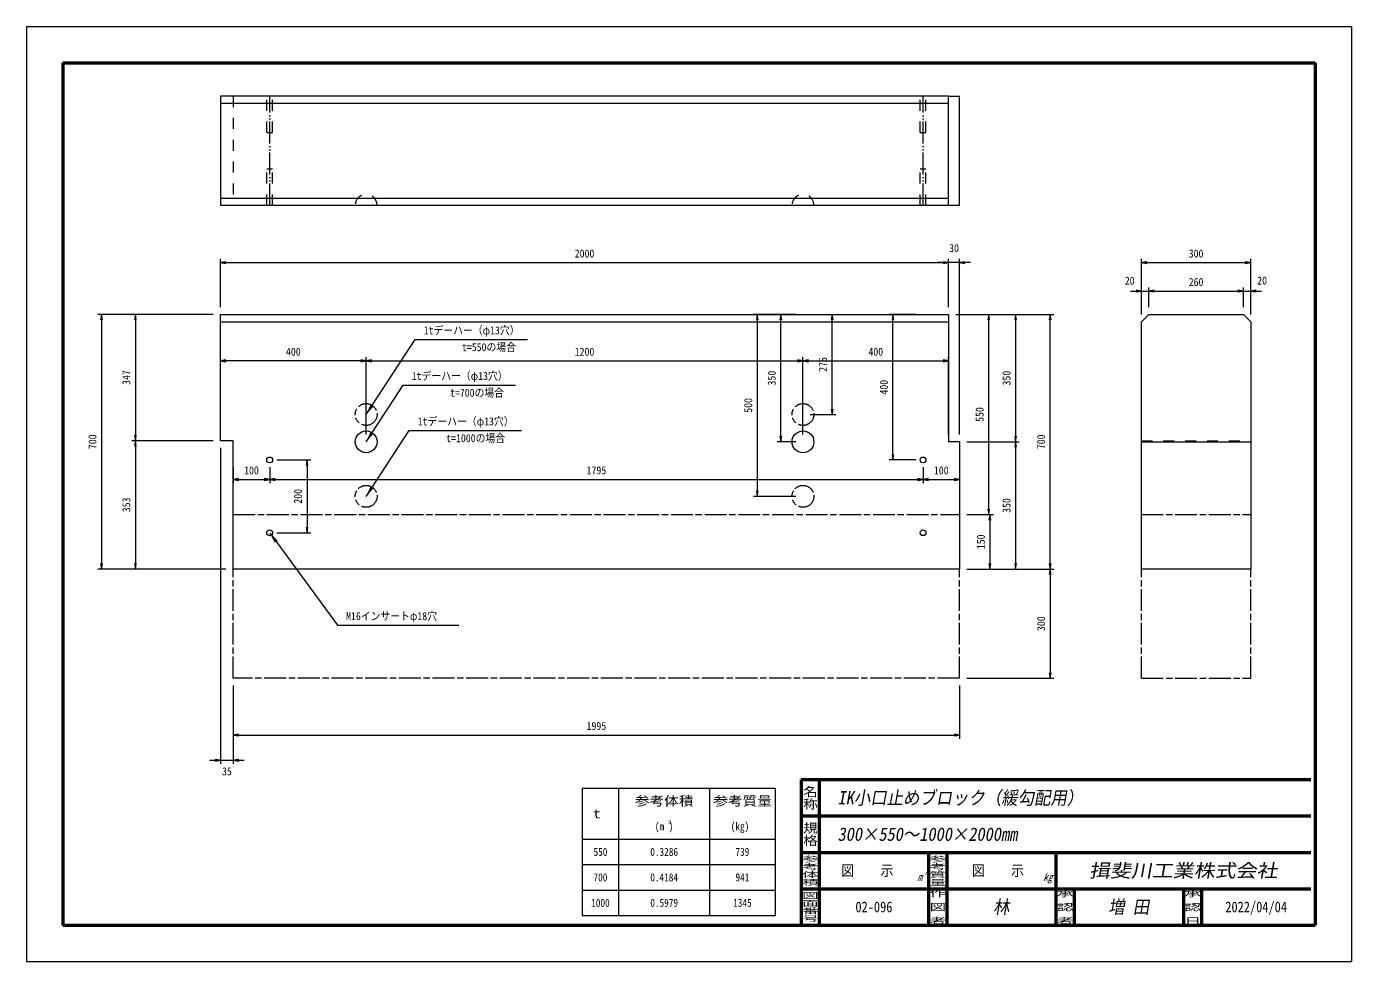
# Model space of a CAD drawing. Units: millimetres at full size, sheet at 1:5; some dimension numbers follow another scale. Extents: x 3249 to 6889, y 39484 to 42054.
import ezdxf
from ezdxf.enums import TextEntityAlignment as Align

# ---------------------------------------------------------------- set-up
doc = ezdxf.new("R2010")
doc.units = ezdxf.units.MM
doc.header["$LTSCALE"] = 5
for name, pattern in [('CHAIN', [18.5, 12, -1.5, 3.5, -1.5]), ('CHAIN_DOUBLE_DASH', [23.5, 12, -1.5, 3.5, -1.5, 3.5, -1.5]), ('DASHED_SPACED', [12, 6, -6]), ('LONG_DASHED_DOUBLE_DOTTED', [17, 12, -1.5, 0.25, -1.5, 0.25, -1.5])]:
    doc.linetypes.add(name, pattern=pattern)
for name, color, linetype, lineweight in [('Block1', 1, 'Continuous', 13), ('DefPoints_9', 9, 'Continuous', 13), ('Gaikei', 4, 'Continuous', 13), ('Hidden', 3, 'DASHED_SPACED', 15), ('Hojo', 2, 'LONG_DASHED_DOUBLE_DOTTED', 15), ('Moji', 7, 'Continuous', 15), ('Sunpou', 7, 'Continuous', 15), ('Titlebox', 3, 'Continuous', 50), ('Zuwaku', 5, 'Continuous', 50)]:
    doc.layers.add(name, color=color, linetype=linetype, lineweight=lineweight)
doc.styles.add('@ＭＳ ゴシック', font='')
doc.styles.add('ＭＳ ゴシック', font='')
doc.styles.get('@ＭＳ ゴシック').set_extended_font_data('@MS Gothic')
doc.styles.get('ＭＳ ゴシック').set_extended_font_data('MS Gothic')

# ---------------------------------------------------------------- blocks, each defined once
blk = doc.blocks.new('open_arrow')
at = {"color": 0, "linetype": 'Continuous', "lineweight": -2}
blk.add_lwpolyline([(7.5, 1.25), (0, 0), (7.5, -1.25)], dxfattribs=at)
blk = doc.blocks.new('filled_arrow')
at = {"color": 0, "linetype": 'Continuous', "lineweight": -2}
blk.add_solid([(7.5, 1.25), (0, 0), (7.5, -1.25)], dxfattribs=at)

msp = doc.modelspace()

# ---------------------------------------------------------------- linework, layer by layer
at = {"layer": 'Block1'}
for p, q in [((5782.342, 41862.289), (3782.342, 41862.289)), ((3782.342, 41862.289), (3782.342, 41562.289)), ((5782.342, 41562.289), (5782.342, 41862.289)), ((5782.342, 41862.289), (5812.342, 41862.289)), ((5812.342, 41562.289), (5812.342, 41862.289)), ((5782.342, 41842.289), (3782.342, 41842.289)), ((3782.342, 41582.289), (5782.342, 41582.289)), ((3782.342, 41562.289), (5782.342, 41562.289)), ((5782.342, 41562.289), (5812.342, 41562.289)), ((3782.342, 41262.289), (5782.342, 41262.289)), ((3782.342, 40915.289), (3782.342, 41262.289)), ((3782.342, 41242.289), (5782.342, 41242.289)), ((5782.342, 41262.289), (5782.342, 40912.289)), ((5782.342, 41262.289), (5782.342, 40912.289)), ((6312.342, 41242.289), (6332.342, 41262.289)), ((6312.342, 40562.289), (6312.342, 41242.289)), ((6332.342, 41262.289), (6592.342, 41262.289)), ((6612.342, 41242.289), (6592.342, 41262.289)), ((6612.342, 41242.289), (6612.342, 40562.289)), ((3817.342, 40915.289), (3782.342, 40915.289)), ((3817.342, 40562.289), (3817.342, 40915.289)), ((5812.342, 40912.289), (5782.342, 40912.289)), ((5812.342, 40912.289), (5812.342, 40562.289)), ((6312.342, 40912.289), (6612.342, 40912.289)), ((5812.342, 40562.289), (3817.342, 40562.289)), ((6612.342, 40562.289), (6312.342, 40562.289))]:
    msp.add_line(p, q, dxfattribs=at)
at = {"layer": 'Block1', "linetype": 'CHAIN_DOUBLE_DASH'}
for centre in [(4182.342, 40987.289), (5382.342, 40987.289), (4182.342, 40762.289), (5382.342, 40762.289)]:
    msp.add_circle(centre, 30, dxfattribs=at)
at = {"layer": 'Block1'}
for centre, radius in [((4182.342, 40912.289), 30), ((5382.342, 40912.289), 30), ((3917.342, 40862.289), 8), ((5712.342, 40862.289), 8), ((3917.342, 40662.289), 8), ((5712.342, 40662.289), 8)]:
    msp.add_circle(centre, radius, dxfattribs=at)
at = {"layer": 'DefPoints_9'}
for p, q in [((3249.283, 42053.758), (6889.283, 42053.758)), ((3249.283, 42053.758), (3249.283, 39483.758)), ((6889.283, 42053.758), (6889.283, 39483.758)), ((3249.283, 39483.758), (6889.283, 39483.758))]:
    msp.add_line(p, q, dxfattribs=at)
at = {"layer": 'Gaikei'}
for p, q in [((5802.342, 41262.289), (5902.602, 41262.289)), ((5892.602, 40712.289), (5892.602, 41262.289)), ((5832.342, 40712.289), (5902.602, 40712.289)), ((5832.342, 40712.289), (5905.876, 40712.289)), ((5895.876, 40712.289), (5895.876, 40562.289)), ((5832.342, 40562.289), (6071.371, 40562.289)), ((5832.342, 40562.289), (5905.876, 40562.289)), ((6061.371, 40562.289), (6061.371, 40262.289)), ((5832.342, 40262.289), (6071.371, 40262.289))]:
    msp.add_line(p, q, dxfattribs=at)
at = {"layer": 'Gaikei', "linetype": 'CHAIN'}
for p, q in [((3817.342, 40712.289), (5812.342, 40712.289)), ((6312.342, 40712.289), (6612.342, 40712.289)), ((3817.342, 40262.289), (3817.342, 40562.289)), ((5812.342, 40262.289), (5812.342, 40562.289)), ((6312.342, 40262.289), (6312.342, 40562.289)), ((6612.342, 40262.289), (6612.342, 40562.289)), ((5812.342, 40262.289), (3817.342, 40262.289)), ((6312.342, 40262.289), (6612.342, 40262.289))]:
    msp.add_line(p, q, dxfattribs=at)
at = {"layer": 'Hidden'}
for p, q in [((3817.342, 41862.289), (3817.342, 41562.289)), ((3909.342, 41762.289), (3909.342, 41862.289)), ((3925.342, 41762.289), (3925.342, 41862.289)), ((5704.342, 41762.289), (5704.342, 41862.289)), ((5720.342, 41762.289), (5720.342, 41862.289)), ((3909.342, 41762.289), (3925.342, 41762.289)), ((5704.342, 41762.289), (5720.342, 41762.289)), ((3909.342, 41562.289), (3909.342, 41662.289)), ((3909.342, 41662.289), (3925.342, 41662.289)), ((3925.342, 41562.289), (3925.342, 41662.289)), ((5704.342, 41562.289), (5704.342, 41662.289)), ((5704.342, 41662.289), (5720.342, 41662.289)), ((5720.342, 41562.289), (5720.342, 41662.289)), ((6312.342, 40915.289), (6612.342, 40915.289))]:
    msp.add_line(p, q, dxfattribs=at)
for centre in [(4182.342, 41562.289), (5382.342, 41562.289)]:
    msp.add_arc(centre, 30, 0, 180, dxfattribs=at)
at = {"layer": 'Hojo'}
for p, q in [((3917.342, 41562.289), (3917.342, 41862.289)), ((5712.342, 41562.289), (5712.342, 41862.289))]:
    msp.add_line(p, q, dxfattribs=at)
at = {"layer": 'Moji'}
for p, q in [((4776.009, 39960.146), (4776.009, 39610.146)), ((4776.009, 39960.146), (5306.009, 39960.146)), ((4876.009, 39960.146), (4876.009, 39610.146)), ((5126.009, 39960.146), (5126.009, 39610.146)), ((5306.009, 39960.146), (5306.009, 39610.146)), ((4776.009, 39820.146), (5306.009, 39820.146)), ((4776.009, 39750.146), (5306.009, 39750.146)), ((4776.009, 39680.146), (5306.009, 39680.146)), ((4776.009, 39610.146), (5306.009, 39610.146))]:
    msp.add_line(p, q, dxfattribs=at)
at = {"layer": 'Sunpou'}
for p, q in [((3782.342, 41282.289), (3782.342, 41414.706)), ((3782.342, 41404.706), (5782.342, 41404.706)), ((5842.342, 41404.706), (5752.342, 41404.706)), ((5782.342, 41282.289), (5782.342, 41414.706)), ((5782.342, 41282.289), (5782.342, 41414.706)), ((5812.342, 40932.289), (5812.342, 41414.706)), ((6312.342, 41262.289), (6312.342, 41414.706)), ((6312.342, 41404.706), (6612.342, 41404.706)), ((6612.342, 41262.289), (6612.342, 41414.706)), ((6282.342, 41326.493), (6362.342, 41326.493)), ((6312.342, 41262.289), (6312.342, 41336.493)), ((6332.342, 41282.289), (6332.342, 41336.493)), ((6332.342, 41282.289), (6332.342, 41336.493)), ((6332.342, 41326.493), (6592.342, 41326.493)), ((6562.342, 41326.493), (6642.342, 41326.493)), ((6592.342, 41282.289), (6592.342, 41336.493)), ((6592.342, 41282.289), (6592.342, 41336.493)), ((6612.342, 41262.289), (6612.342, 41336.493)), ((3762.342, 41262.289), (3445.423, 41262.289)), ((3455.423, 41262.289), (3455.423, 40562.289)), ((3762.342, 41262.289), (3538.492, 41262.289)), ((3548.492, 41262.289), (3548.492, 40915.289)), ((5362.342, 41262.289), (5246.93, 41262.289)), ((5256.93, 41262.289), (5256.93, 40762.289)), ((5362.342, 41262.289), (5311.363, 41262.289)), ((5321.363, 40912.289), (5321.363, 41262.289)), ((5402.342, 41262.289), (5472.432, 41262.289)), ((5462.432, 40987.289), (5462.432, 41262.289)), ((5692.342, 41262.289), (5619.571, 41262.289)), ((5629.571, 40862.289), (5629.571, 41262.289)), ((5802.342, 41262.289), (5976.622, 41262.289)), ((5802.342, 41262.289), (6071.371, 41262.289)), ((5966.622, 41262.289), (5966.622, 40912.289)), ((6061.371, 40562.289), (6061.371, 41262.289)), ((3782.342, 40935.289), (3782.342, 41144.898)), ((4182.342, 41134.898), (3782.342, 41134.898)), ((4182.342, 40932.289), (4182.342, 41144.898)), ((4182.342, 40932.289), (4182.342, 41144.898)), ((4182.342, 41134.898), (5382.342, 41134.898)), ((5382.342, 40932.289), (5382.342, 41144.898)), ((5382.342, 40932.289), (5382.342, 41144.898)), ((5382.342, 41134.898), (5782.342, 41134.898)), ((5782.342, 40932.289), (5782.342, 41144.898)), ((5402.342, 40987.289), (5472.432, 40987.289)), ((3762.342, 40915.289), (3538.492, 40915.289)), ((3762.342, 40915.289), (3538.492, 40915.289)), ((3548.492, 40915.289), (3548.492, 40562.289)), ((3782.342, 40895.289), (3782.342, 40026.789)), ((5362.342, 40912.289), (5311.363, 40912.289)), ((5832.342, 40912.289), (5976.622, 40912.289)), ((5832.342, 40912.289), (5976.622, 40912.289)), ((5966.622, 40912.289), (5966.622, 40562.289)), ((3817.342, 40842.289), (3817.342, 40798.811)), ((3917.342, 40842.289), (3917.342, 40798.811)), ((3917.342, 40842.289), (3917.342, 40798.811)), ((3937.342, 40862.289), (4029.96, 40862.289)), ((4019.96, 40862.289), (4019.96, 40662.289)), ((5692.342, 40862.289), (5619.571, 40862.289)), ((5712.342, 40842.289), (5712.342, 40798.811)), ((5712.342, 40842.289), (5712.342, 40798.811)), ((5812.342, 40842.289), (5812.342, 40798.811)), ((3817.342, 40808.811), (3917.342, 40808.811)), ((3917.342, 40808.811), (5712.342, 40808.811)), ((5712.342, 40808.811), (5812.342, 40808.811)), ((5362.342, 40762.289), (5246.93, 40762.289)), ((3937.342, 40662.289), (4029.96, 40662.289)), ((3797.342, 40562.289), (3445.423, 40562.289)), ((3797.342, 40562.289), (3538.492, 40562.289)), ((5832.342, 40562.289), (5976.622, 40562.289)), ((5832.342, 40562.289), (6071.371, 40562.289)), ((3817.342, 40242.289), (3817.342, 40026.789)), ((3817.342, 40242.289), (3817.342, 40096.19)), ((5812.342, 40242.289), (5812.342, 40096.19)), ((3817.342, 40106.19), (5812.342, 40106.19)), ((3752.342, 40036.789), (3847.342, 40036.789))]:
    msp.add_line(p, q, dxfattribs=at)
for points in [[(4182.342, 40987.289), (4316.902, 41193.458), (4320.502, 41193.458), (4625.53, 41193.458)], [(4182.342, 40912.289), (4284.108, 41068.212), (4287.708, 41068.212), (4592.737, 41068.212)], [(4182.342, 40762.289), (4300.505, 40943.335), (4304.105, 40943.335), (4609.134, 40943.335)], [(3917.342, 40662.289), (4103.679, 40408.094), (4107.279, 40408.094), (4436.764, 40408.094)]]:
    msp.add_lwpolyline(points, dxfattribs=at)
at = {"layer": 'Titlebox'}
for p, q in [((5377.319, 39983.758), (6777.319, 39983.758)), ((5377.319, 39983.758), (5377.319, 39783.758)), ((5377.319, 39983.758), (5377.319, 39783.758)), ((5377.319, 39983.758), (5377.319, 39583.758)), ((5377.319, 39983.758), (5377.319, 39583.758)), ((5377.319, 39983.758), (6777.319, 39983.758)), ((5427.319, 39983.758), (5427.319, 39783.758)), ((5427.319, 39983.758), (5427.319, 39583.758)), ((5427.319, 39983.758), (5427.319, 39583.758)), ((5377.319, 39883.758), (6777.319, 39883.758)), ((5377.319, 39783.758), (6777.319, 39783.758)), ((5727.319, 39783.758), (5727.319, 39583.758)), ((5727.319, 39783.758), (5727.319, 39583.758)), ((5777.319, 39783.758), (5777.319, 39583.758)), ((5777.319, 39783.758), (5777.319, 39583.758)), ((6077.319, 39783.758), (6077.319, 39583.758)), ((6077.319, 39783.758), (6077.319, 39583.758)), ((5377.319, 39683.758), (6777.319, 39683.758)), ((6127.319, 39683.758), (6127.319, 39583.758)), ((6427.319, 39683.758), (6427.319, 39583.758)), ((6477.319, 39683.758), (6477.319, 39583.758))]:
    msp.add_line(p, q, dxfattribs=at)
at = {"layer": 'Zuwaku'}
for p, q in [((3349.283, 41953.758), (6789.283, 41953.758)), ((3349.283, 41953.758), (3349.283, 39583.758)), ((6789.283, 41953.758), (6789.283, 39583.758)), ((3349.283, 39583.758), (6789.283, 39583.758))]:
    msp.add_line(p, q, dxfattribs=at)

# ---------------------------------------------------------------- block references
at = {"layer": 'Gaikei', "xscale": 2, "yscale": 2}
for p, rotation in [((5892.602, 41262.289), 270), ((5892.602, 40712.289), 90), ((5895.876, 40712.289), 270), ((5895.876, 40562.289), 90), ((6061.371, 40562.289), 270), ((6061.371, 40262.289), 90)]:
    msp.add_blockref('open_arrow', p, dxfattribs=dict(at, rotation=rotation))
at = {"layer": 'Sunpou', "xscale": 2, "yscale": 2}
for p in [(3782.342, 41404.706), (5812.342, 41404.706), (6312.342, 41404.706), (6332.342, 41326.493), (6332.342, 41326.493), (6612.342, 41326.493), (3782.342, 41134.898), (4182.342, 41134.898), (5382.342, 41134.898), (3817.342, 40808.811), (3917.342, 40808.811), (5712.342, 40808.811), (3817.342, 40106.19), (3817.342, 40036.789)]:
    msp.add_blockref('open_arrow', p, dxfattribs=at)
at = {"layer": 'Sunpou'}
for name, p, xscale, yscale, rotation in [('open_arrow', (5782.342, 41404.706), 2, 2, 180), ('open_arrow', (5782.342, 41404.706), 2, 2, 180), ('open_arrow', (6612.342, 41404.706), 2, 2, 180), ('open_arrow', (6312.342, 41326.493), 2, 2, 180), ('open_arrow', (6592.342, 41326.493), 2, 2, 180), ('open_arrow', (6592.342, 41326.493), 2, 2, 180), ('open_arrow', (3455.423, 41262.289), 2, 2, 270), ('open_arrow', (3548.492, 41262.289), 2, 2, 270), ('open_arrow', (5256.93, 41262.289), 2, 2, 270), ('open_arrow', (5321.363, 41262.289), 2, 2, 270), ('open_arrow', (5462.432, 41262.289), 2, 2, 270), ('open_arrow', (5629.571, 41262.289), 2, 2, 270), ('open_arrow', (5966.622, 41262.289), 2, 2, 270), ('open_arrow', (6061.371, 41262.289), 2, 2, 270), ('open_arrow', (4182.342, 41134.898), 2, 2, 180), ('open_arrow', (5382.342, 41134.898), 2, 2, 180), ('open_arrow', (5782.342, 41134.898), 2, 2, 180), ('filled_arrow', (4182.342, 40987.289), 4, 4, 56.9), ('open_arrow', (5462.432, 40987.289), 2, 2, 90), ('open_arrow', (3548.492, 40915.289), 2, 2, 90), ('open_arrow', (3548.492, 40915.289), 2, 2, 270), ('filled_arrow', (4182.342, 40912.289), 4, 4, 56.9), ('open_arrow', (5321.363, 40912.289), 2, 2, 90), ('open_arrow', (5966.622, 40912.289), 2, 2, 90), ('open_arrow', (5629.571, 40862.289), 2, 2, 90), ('open_arrow', (5966.622, 40912.289), 2, 2, 270), ('open_arrow', (4019.96, 40862.289), 2, 2, 270), ('open_arrow', (3917.342, 40808.811), 2, 2, 180), ('open_arrow', (5712.342, 40808.811), 2, 2, 180), ('open_arrow', (5812.342, 40808.811), 2, 2, 180), ('filled_arrow', (4182.342, 40762.289), 4, 4, 56.9), ('open_arrow', (5256.93, 40762.289), 2, 2, 90), ('filled_arrow', (3917.342, 40662.289), 4, 4, 306.2), ('open_arrow', (4019.96, 40662.289), 2, 2, 90), ('open_arrow', (3455.423, 40562.289), 2, 2, 90), ('open_arrow', (3548.492, 40562.289), 2, 2, 90), ('open_arrow', (5966.622, 40562.289), 2, 2, 90), ('open_arrow', (6061.371, 40562.289), 2, 2, 90), ('open_arrow', (5812.342, 40106.19), 2, 2, 180), ('open_arrow', (3782.342, 40036.789), 2, 2, 180)]:
    msp.add_blockref(name, p, dxfattribs=dict(at, xscale=xscale, yscale=yscale, rotation=rotation))

# ---------------------------------------------------------------- texts
at = {"layer": 'Gaikei', "style": 'ＭＳ ゴシック', "width": 0.9}
for s, p in [('550', (5867.602, 40987.289)), ('150', (5870.876, 40637.289)), ('300', (6036.371, 40412.289))]:
    msp.add_text(s, height=21.99, rotation=90, dxfattribs=at).set_placement(p, align=Align.MIDDLE_CENTER)
at = {"layer": 'Moji', "style": 'ＭＳ ゴシック'}
for s, height, width, p in [('参考体積', 25.66, 1.15, (5001.009, 39925.146)), ('t ', 25.66, 1.15, (4826.009, 39890.146)), ('(m )', 21.99, 0.85, (5001.009, 39855.146)), ('3', 11, 0.85, (5016.009, 39867.146)), ('550', 21.99, 0.85, (4826.009, 39785.146)), ('0.3286', 21.99, 0.85, (5001.009, 39785.146)), ('739', 21.99, 0.85, (5216.009, 39785.146)), ('700', 21.99, 0.85, (4826.009, 39715.146)), ('0.4184', 21.99, 0.85, (5001.009, 39715.146)), ('941', 21.99, 0.85, (5216.009, 39715.146)), ('1000', 21.99, 0.85, (4826.009, 39645.146)), ('0.5979', 21.99, 0.85, (5001.009, 39645.146)), ('1345', 21.99, 0.85, (5216.009, 39645.146)), ('02-096', 29.33, 0.85, (5577.319, 39633.758)), ('2022/04/04', 29.33, 0.85, (6627.319, 39633.758))]:
    msp.add_text(s, height=height, dxfattribs=dict(at, width=width)).set_placement(p, align=Align.MIDDLE_CENTER)
at = {"layer": 'Moji', "style": 'ＭＳ ゴシック', "width": 1.15}
msp.add_text('参考質量', height=25.66, dxfattribs=at).set_placement((5297.038, 39925.146), align=Align.MIDDLE_RIGHT)
at = {"layer": 'Moji', "color": 1, "style": '@ＭＳ ゴシック'}
for s, height, width, p in [('名称', 29.51, 0.85, (5402.319, 39933.758)), ('規格', 29.51, 0.85, (5402.319, 39833.758)), ('参考体積', 33.72, 0.45, (5402.319, 39733.758)), ('参考質量', 33.72, 0.45, (5752.319, 39733.758)), ('作 図 者', 33.72, 0.55, (5752.319, 39633.758)), ('承 認 者', 33.72, 0.55, (6102.319, 39633.758)), ('承 認 日', 33.72, 0.55, (6452.319, 39633.758)), ('図面番号', 33.72, 0.45, (5402.319, 39633.758))]:
    msp.add_text(s, height=height, rotation=270, dxfattribs=dict(at, width=width)).set_placement(p, align=Align.MIDDLE_CENTER)
at = {"layer": 'Moji', "style": 'ＭＳ ゴシック', "oblique": 10, "width": 0.9}
for s, p in [('IK小口止めブロック（緩勾配用）', (5477.319, 39933.758)), ('300×550～1000×2000mm', (5477.319, 39833.758))]:
    msp.add_text(s, height=36.66, dxfattribs=at).set_placement(p, align=Align.MIDDLE_LEFT)
at = {"layer": 'Moji', "style": 'ＭＳ ゴシック'}
for s, height, width, p in [('(kg)', 21.99, 0.85, (5183.899, 39855.353)), ('図\u3000\u3000示', 29.33, 0.9, (5487.319, 39733.758)), ('図\u3000\u3000示', 29.33, 0.9, (5846.016, 39733.758))]:
    msp.add_text(s, height=height, dxfattribs=dict(at, width=width)).set_placement(p, align=Align.MIDDLE_LEFT)
at = {"layer": 'Moji', "color": 1, "style": 'ＭＳ ゴシック', "oblique": 10}
for s, width, p in [('揖斐川工業株式会社', 1.15, (6427.319, 39733.758)), ('林', 0.9, (5927.319, 39633.758)), ('増 田', 0.9, (6277.319, 39633.758))]:
    msp.add_text(s, height=36.66, dxfattribs=dict(at, width=width)).set_placement(p, align=Align.MIDDLE_CENTER)
at = {"layer": 'Moji', "color": 1, "style": 'ＭＳ ゴシック', "oblique": 20, "width": 0.85}
for s, height, p in [('m', 21.99, (5709.319, 39698.758)), ('3', 8.798, (5721.319, 39718.758)), ('kg', 21.99, (6067.319, 39698.758))]:
    msp.add_text(s, height=height, dxfattribs=at).set_placement(p, align=Align.BOTTOM_RIGHT)
at = {"layer": 'Sunpou', "style": 'ＭＳ ゴシック', "width": 0.9}
for s, p in [('2000', (4782.342, 41429.706)), ('30', (5797.342, 41444.706)), ('300', (6462.342, 41429.706)), ('20', (6279.977, 41355.142)), ('260', (6462.342, 41351.493)), ('20', (6643.66, 41355.422)), ('400', (3982.342, 41159.898)), ('1200', (4782.342, 41159.898)), ('400', (5582.342, 41159.898)), ('100', (3867.342, 40833.811)), ('1795', (4814.842, 40833.811)), ('100', (5762.342, 40833.811)), ('1995', (4814.842, 40131.19)), ('35', (3799.842, 40006.41))]:
    msp.add_text(s, height=21.99, dxfattribs=at).set_placement(p, align=Align.MIDDLE_CENTER)
for s, p in [('1tデーハー（φ13穴）', (4340.502, 41229.458)), ('t=550の場合', (4445.645, 41183.318)), ('1tデーハー（φ13穴）', (4307.708, 41104.212)), ('t=700の場合', (4412.852, 41058.073)), ('1tデーハー（φ13穴）', (4324.105, 40979.335)), ('t=1000の場合', (4402.348, 40933.196)), ('M16インサートφ18穴', (4127.279, 40444.094))]:
    msp.add_text(s, height=21.99, dxfattribs=at).set_placement(p, align=Align.TOP_LEFT)
for s, p in [('275', (5437.432, 41124.789)), ('347', (3523.492, 41088.789)), ('350', (5296.363, 41087.289)), ('350', (5941.622, 41087.289)), ('400', (5604.571, 41062.289)), ('500', (5231.93, 41012.289)), ('700', (3430.423, 40912.289)), ('700', (6036.371, 40912.289)), ('200', (3994.96, 40762.289)), ('353', (3523.492, 40738.789)), ('350', (5941.622, 40737.289))]:
    msp.add_text(s, height=21.99, rotation=90, dxfattribs=at).set_placement(p, align=Align.MIDDLE_CENTER)

doc.saveas('drawing.dxf')
